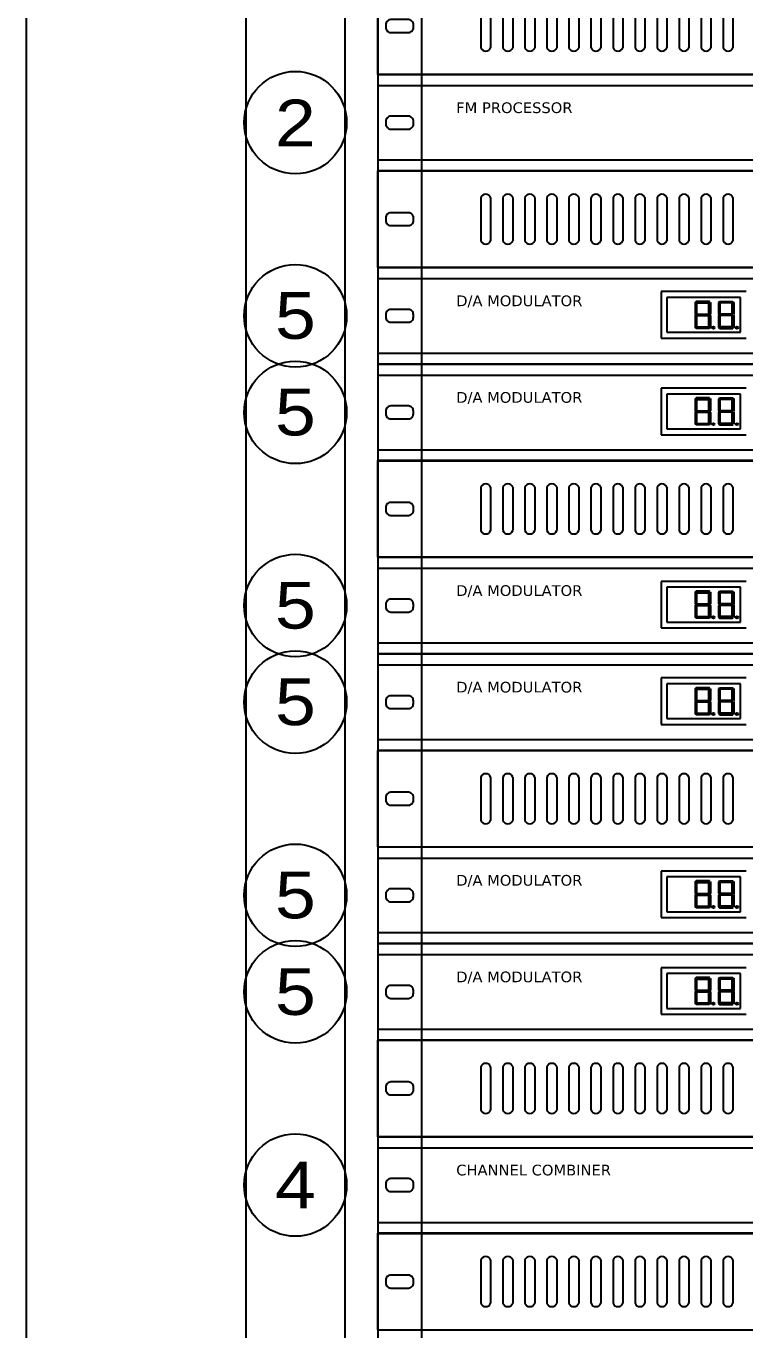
# Model space of a CAD drawing. Header units: millimetres. Extents: x 210163 to 420413, y -109 to 148391.
# Drawn here: x 245176 to 260902, y 43815 to 72327 of the extents above; entities that cross this region are included whole.
import ezdxf
from ezdxf.enums import TextEntityAlignment as Align

# ---------------------------------------------------------------- set-up
doc = ezdxf.new("R2010")
doc.units = ezdxf.units.MM
doc.header["$LTSCALE"] = 50
doc.header["$MEASUREMENT"] = 0
doc.layers.get('0').update_dxf_attribs({"linetype": 'CONTINUOUS'})
doc.layers.add('ARCHI', color=7, linetype='CONTINUOUS')
doc.styles.add('GND', font='verdana_0.ttf')
doc.styles.add('UL', font='', dxfattribs={"height": 300})
doc.styles.get('UL').set_extended_font_data('HY울릉도L')

# ---------------------------------------------------------------- blocks, each defined once
blk = doc.blocks.new('Rack2-2000')
at = {"lineweight": -3}
for p, q in [((672.01, 64.79), (672.01, 1964.22)), ((717.01, 1908.79), (717.01, 104.79)), ((732.01, 1908.79), (732.01, 104.79)), ((752.01, 1908.79), (752.01, 104.79))]:
    blk.add_line(p, q, dxfattribs=at)
blk = doc.blocks.new('Blank(1)')
at = {"lineweight": -3}
for p, q in [((10150.17, 3783.99), (10150.17, 3827.99)), ((10630.17, 3827.99), (10150.17, 3827.99)), ((10197.19, 3815.87), (10197.19, 3796.11)), ((10150.17, 3783.99), (10630.17, 3783.99))]:
    blk.add_line(p, q, dxfattribs=at)
at = {"color": 0, "lineweight": -3}
for p, q in [((10201.65, 3815.87), (10201.65, 3796.11)), ((10207.23, 3815.87), (10207.23, 3796.11)), ((10207.23, 3815.87), (10207.23, 3796.11)), ((10211.69, 3815.87), (10211.69, 3796.11)), ((10211.69, 3815.87), (10211.69, 3796.11)), ((10217.26, 3815.87), (10217.26, 3796.11)), ((10217.26, 3815.87), (10217.26, 3796.11)), ((10221.73, 3815.87), (10221.73, 3796.11)), ((10221.73, 3815.87), (10221.73, 3796.11)), ((10227.3, 3815.87), (10227.3, 3796.11)), ((10227.3, 3815.87), (10227.3, 3796.11)), ((10231.77, 3815.87), (10231.77, 3796.11)), ((10231.77, 3815.87), (10231.77, 3796.11)), ((10237.34, 3815.87), (10237.34, 3796.11)), ((10237.34, 3815.87), (10237.34, 3796.11)), ((10241.81, 3815.87), (10241.81, 3796.11)), ((10241.81, 3815.87), (10241.81, 3796.11)), ((10247.38, 3815.87), (10247.38, 3796.11)), ((10247.38, 3815.87), (10247.38, 3796.11)), ((10251.85, 3815.87), (10251.85, 3796.11)), ((10251.85, 3815.87), (10251.85, 3796.11)), ((10257.42, 3815.87), (10257.42, 3796.11)), ((10257.42, 3815.87), (10257.42, 3796.11)), ((10261.89, 3815.87), (10261.89, 3796.11)), ((10261.89, 3815.87), (10261.89, 3796.11)), ((10267.46, 3815.87), (10267.46, 3796.11)), ((10267.46, 3815.87), (10267.46, 3796.11)), ((10271.93, 3815.87), (10271.93, 3796.11)), ((10271.93, 3815.87), (10271.93, 3796.11)), ((10277.5, 3815.87), (10277.5, 3796.11)), ((10277.5, 3815.87), (10277.5, 3796.11)), ((10281.97, 3815.87), (10281.97, 3796.11)), ((10281.97, 3815.87), (10281.97, 3796.11)), ((10287.54, 3815.87), (10287.54, 3796.11)), ((10287.54, 3815.87), (10287.54, 3796.11)), ((10292, 3815.87), (10292, 3796.11)), ((10292, 3815.87), (10292, 3796.11)), ((10297.58, 3815.87), (10297.58, 3796.11)), ((10297.58, 3815.87), (10297.58, 3796.11)), ((10302.04, 3815.87), (10302.04, 3796.11)), ((10302.04, 3815.87), (10302.04, 3796.11)), ((10307.62, 3815.87), (10307.62, 3796.11)), ((10307.62, 3815.87), (10307.62, 3796.11)), ((10312.08, 3815.87), (10312.08, 3796.11)), ((10312.08, 3815.87), (10312.08, 3796.11))]:
    blk.add_line(p, q, dxfattribs=at)
at = {"lineweight": -3}
blk.add_lwpolyline([(10153.87, 3806.62), (10153.87, 3805.35, 0.414214), (10156.18, 3803.05), (10164.15, 3803.05, 0.414214), (10166.46, 3805.35), (10166.46, 3806.62, 0.414214), (10164.15, 3808.93), (10156.18, 3808.93, 0.414214)], format="xyb", close=True, dxfattribs=at)
at = {"color": 0, "lineweight": -3}
for centre, start, end in [((10199.42, 3814.99), 21.52651, 158.47349), ((10209.46, 3814.99), 21.52651, 158.47349), ((10209.46, 3814.99), 21.52651, 158.47349), ((10219.5, 3814.99), 21.52651, 158.47349), ((10219.5, 3814.99), 21.52651, 158.47349), ((10229.54, 3814.99), 21.52651, 158.47349), ((10229.54, 3814.99), 21.52651, 158.47349), ((10239.58, 3814.99), 21.52651, 158.47349), ((10239.58, 3814.99), 21.52651, 158.47349), ((10249.62, 3814.99), 21.52651, 158.47349), ((10249.62, 3814.99), 21.52651, 158.47349), ((10259.65, 3814.99), 21.52651, 158.47349), ((10259.65, 3814.99), 21.52651, 158.47349), ((10269.69, 3814.99), 21.52651, 158.47349), ((10269.69, 3814.99), 21.52651, 158.47349), ((10279.73, 3814.99), 21.52651, 158.47349), ((10279.73, 3814.99), 21.52651, 158.47349), ((10289.77, 3814.99), 21.52651, 158.47349), ((10289.77, 3814.99), 21.52651, 158.47349), ((10299.81, 3814.99), 21.52651, 158.47349), ((10299.81, 3814.99), 21.52651, 158.47349), ((10309.85, 3814.99), 21.52651, 158.47349), ((10309.85, 3814.99), 21.52651, 158.47349), ((10199.42, 3796.99), 201.52651, 338.47349), ((10209.46, 3796.99), 201.52651, 338.47349), ((10209.46, 3796.99), 201.52651, 338.47349), ((10219.5, 3796.99), 201.52651, 338.47349), ((10219.5, 3796.99), 201.52651, 338.47349), ((10229.54, 3796.99), 201.52651, 338.47349), ((10229.54, 3796.99), 201.52651, 338.47349), ((10239.58, 3796.99), 201.52651, 338.47349), ((10239.58, 3796.99), 201.52651, 338.47349), ((10249.62, 3796.99), 201.52651, 338.47349), ((10249.62, 3796.99), 201.52651, 338.47349), ((10259.65, 3796.99), 201.52651, 338.47349), ((10259.65, 3796.99), 201.52651, 338.47349), ((10269.69, 3796.99), 201.52651, 338.47349), ((10269.69, 3796.99), 201.52651, 338.47349), ((10279.73, 3796.99), 201.52651, 338.47349), ((10279.73, 3796.99), 201.52651, 338.47349), ((10289.77, 3796.99), 201.52651, 338.47349), ((10289.77, 3796.99), 201.52651, 338.47349), ((10299.81, 3796.99), 201.52651, 338.47349), ((10299.81, 3796.99), 201.52651, 338.47349), ((10309.85, 3796.99), 201.52651, 338.47349), ((10309.85, 3796.99), 201.52651, 338.47349)]:
    blk.add_arc(centre, 2.4, start, end, dxfattribs=at)
blk = doc.blocks.new('DAM-100D')
at = {"color": 3, "lineweight": -3}
for p, q in [((2122298.83, 1941805.93), (2121818.83, 1941805.93)), ((2121818.83, 1941805.93), (2121818.83, 1941761.93)), ((2121818.83, 1941800.93), (2122298.83, 1941800.93)), ((2121818.83, 1941766.93), (2122298.83, 1941766.93)), ((2121818.83, 1941761.93), (2122298.83, 1941761.93))]:
    blk.add_line(p, q, dxfattribs=at)
at = {"lineweight": -3}
for p, q in [((2121978.84, 1941794.94), (2121948.01, 1941794.94)), ((2121948.01, 1941794.94), (2121948.01, 1941773.79)), ((2121986.81, 1941794.94), (2121978.84, 1941794.94)), ((2121984.16, 1941792.3), (2121950.65, 1941792.3)), ((2121950.65, 1941792.3), (2121950.65, 1941776.43)), ((2121984.16, 1941776.43), (2121984.16, 1941792.3)), ((2121950.65, 1941776.43), (2121984.16, 1941776.43)), ((2121948.01, 1941773.79), (2121986.81, 1941773.79))]:
    blk.add_line(p, q, dxfattribs=at)
at = {"color": 1, "lineweight": -3}
for p, q in [((2121963.99, 1941790.5), (2121963.82, 1941790.33)), ((2121963.82, 1941790.33), (2121964.36, 1941789.79)), ((2121970, 1941790.5), (2121963.99, 1941790.5)), ((2121964.36, 1941789.79), (2121969.63, 1941789.79)), ((2121969.63, 1941789.79), (2121970.17, 1941790.33)), ((2121969.76, 1941789.67), (2121970.3, 1941790.21)), ((2121969.76, 1941784.96), (2121969.76, 1941789.67)), ((2121970.17, 1941790.33), (2121970, 1941790.5)), ((2121970.3, 1941790.21), (2121970.46, 1941790.04)), ((2121970.46, 1941790.04), (2121970.46, 1941784.72)), ((2121974.4, 1941790.21), (2121974.23, 1941790.04)), ((2121974.23, 1941790.04), (2121974.23, 1941784.72)), ((2121974.94, 1941789.67), (2121974.4, 1941790.21)), ((2121974.53, 1941790.33), (2121974.69, 1941790.5)), ((2121975.06, 1941789.79), (2121974.53, 1941790.33)), ((2121974.69, 1941790.5), (2121980.71, 1941790.5)), ((2121974.94, 1941784.96), (2121974.94, 1941789.67)), ((2121980.34, 1941789.79), (2121975.06, 1941789.79)), ((2121980.88, 1941790.33), (2121980.34, 1941789.79)), ((2121980.46, 1941789.67), (2121981, 1941790.21)), ((2121980.46, 1941784.96), (2121980.46, 1941789.67)), ((2121980.71, 1941790.5), (2121980.88, 1941790.33)), ((2121981, 1941790.21), (2121981.17, 1941790.04)), ((2121981.17, 1941790.04), (2121981.17, 1941784.72)), ((2121963.88, 1941784.36), (2121964.24, 1941784.72)), ((2121963.88, 1941784.36), (2121964.24, 1941784.01)), ((2121964.23, 1941784.01), (2121969.76, 1941784.01)), ((2121970.23, 1941784.49), (2121969.76, 1941784.96)), ((2121970.11, 1941784.36), (2121969.76, 1941784.72)), ((2121970.11, 1941784.36), (2121969.76, 1941784.01)), ((2121969.76, 1941783.76), (2121970.23, 1941784.24)), ((2121969.76, 1941779.06), (2121969.76, 1941783.76)), ((2121970.46, 1941784.72), (2121970.23, 1941784.49)), ((2121970.23, 1941784.24), (2121970.46, 1941784.01)), ((2121970.46, 1941784.01), (2121970.46, 1941778.69)), ((2121974.23, 1941784.72), (2121974.46, 1941784.49)), ((2121974.46, 1941784.24), (2121974.23, 1941784.01)), ((2121974.23, 1941784.01), (2121974.23, 1941778.69)), ((2121974.46, 1941784.49), (2121974.94, 1941784.96)), ((2121974.94, 1941783.76), (2121974.46, 1941784.24)), ((2121974.59, 1941784.36), (2121974.94, 1941784.72)), ((2121974.59, 1941784.36), (2121974.94, 1941784.01)), ((2121980.46, 1941784.72), (2121974.94, 1941784.72)), ((2121980.46, 1941784.01), (2121974.94, 1941784.01)), ((2121974.94, 1941779.06), (2121974.94, 1941783.76)), ((2121980.94, 1941784.49), (2121980.46, 1941784.96)), ((2121980.81, 1941784.36), (2121980.46, 1941784.72)), ((2121980.81, 1941784.36), (2121980.46, 1941784.01)), ((2121980.46, 1941783.76), (2121980.94, 1941784.24)), ((2121980.46, 1941779.06), (2121980.46, 1941783.76)), ((2121981.17, 1941784.72), (2121980.94, 1941784.49)), ((2121980.94, 1941784.24), (2121981.17, 1941784.01)), ((2121981.17, 1941784.01), (2121981.17, 1941778.69)), ((2121963.82, 1941778.4), (2121964.36, 1941778.93)), ((2121963.99, 1941778.23), (2121963.82, 1941778.4)), ((2121970, 1941778.23), (2121963.99, 1941778.23)), ((2121964.36, 1941778.93), (2121969.63, 1941778.93)), ((2121969.63, 1941778.93), (2121970.17, 1941778.4)), ((2121970.3, 1941778.52), (2121969.76, 1941779.06)), ((2121970.17, 1941778.4), (2121970, 1941778.23)), ((2121970.46, 1941778.69), (2121970.3, 1941778.52)), ((2121974.23, 1941778.69), (2121974.4, 1941778.52)), ((2121974.4, 1941778.52), (2121974.94, 1941779.06)), ((2121975.06, 1941778.93), (2121974.53, 1941778.4)), ((2121974.53, 1941778.4), (2121974.69, 1941778.23)), ((2121974.69, 1941778.23), (2121980.71, 1941778.23)), ((2121980.34, 1941778.93), (2121975.06, 1941778.93)), ((2121980.88, 1941778.4), (2121980.34, 1941778.93)), ((2121981, 1941778.52), (2121980.46, 1941779.06)), ((2121980.71, 1941778.23), (2121980.88, 1941778.4)), ((2121981.17, 1941778.69), (2121981, 1941778.52))]:
    blk.add_line(p, q, dxfattribs=at)
at = {"lineweight": -3}
blk.add_lwpolyline([(2121822.54, 1941784.57), (2121822.54, 1941783.3, 0.414214), (2121824.84, 1941780.99), (2121832.82, 1941780.99, 0.414214), (2121835.12, 1941783.3), (2121835.12, 1941784.57, 0.414214), (2121832.82, 1941786.87), (2121824.84, 1941786.87, 0.414214)], format="xyb", close=True, dxfattribs=at)
at = {"color": 1, "lineweight": -3}
for points in [[(2121963.53, 1941784.72), (2121963.76, 1941784.49), (2121964.23, 1941784.96), (2121964.23, 1941789.67), (2121963.7, 1941790.21), (2121963.53, 1941790.04)], [(2121963.7, 1941778.52), (2121964.23, 1941779.06), (2121964.23, 1941783.76), (2121963.76, 1941784.24), (2121963.53, 1941784.01), (2121963.53, 1941778.69)]]:
    blk.add_lwpolyline(points, close=True, dxfattribs=at)
blk.add_lwpolyline([(2121964.23, 1941784.72), (2121969.76, 1941784.72)], dxfattribs=at)
for centre in [(2121971.85, 1941778.59), (2121982.55, 1941778.59)]:
    blk.add_circle(centre, 0.511, dxfattribs=at)
at = {"color": 3, "lineweight": -3, "style": 'GND'}
blk.add_text('D/A MODULATOR', height=4.8776, dxfattribs=at).set_placement((2121854.61, 1941788.33))
blk = doc.blocks.new('CHANNEL COMBINER')
at = {"lineweight": -3}
for p, q in [((2126120.61, 1968795.7), (2126600.61, 1968795.7)), ((2126120.61, 1968761.7), (2126600.61, 1968761.7))]:
    blk.add_line(p, q, dxfattribs=at)
at = {"color": 4, "lineweight": -3}
blk.add_lwpolyline([(2126600.61, 1968800.7), (2126120.61, 1968800.7), (2126120.61, 1968756.7), (2126600.61, 1968756.7)], close=True, dxfattribs=at)
at = {"lineweight": -3}
blk.add_lwpolyline([(2126124.32, 1968779.34), (2126124.32, 1968778.06, 0.414214), (2126126.62, 1968775.76), (2126134.6, 1968775.76, 0.414214), (2126136.91, 1968778.06), (2126136.91, 1968779.34, 0.414214), (2126134.6, 1968781.64), (2126126.62, 1968781.64, 0.414214)], format="xyb", close=True, dxfattribs=at)
at = {"color": 4, "lineweight": -3, "style": 'GND'}
blk.add_text('CHANNEL COMBINER', height=4.8776, dxfattribs=at).set_placement((2126156.4, 1968783.1))
blk = doc.blocks.new('CHANNEL PROCESSOR')
at = {"lineweight": -3}
for p, q in [((2131685.42, 1970441.92), (2132165.42, 1970441.92)), ((2131685.42, 1970407.92), (2132165.42, 1970407.92))]:
    blk.add_line(p, q, dxfattribs=at)
at = {"color": 3, "lineweight": -3}
blk.add_lwpolyline([(2132165.42, 1970446.92), (2131685.42, 1970446.92), (2131685.42, 1970402.92), (2132165.42, 1970402.92)], close=True, dxfattribs=at)
at = {"lineweight": -3}
blk.add_lwpolyline([(2131689.13, 1970425.55), (2131689.13, 1970424.28, 0.414214), (2131691.43, 1970421.98), (2131699.41, 1970421.98, 0.414214), (2131701.71, 1970424.28), (2131701.71, 1970425.55, 0.414214), (2131699.41, 1970427.86), (2131691.43, 1970427.86, 0.414214)], format="xyb", close=True, dxfattribs=at)
at = {"color": 3, "lineweight": -3, "style": 'GND'}
blk.add_text('FM PROCESSOR', height=4.8776, dxfattribs=at).set_placement((2131721.2, 1970429.31))

msp = doc.modelspace()

# ---------------------------------------------------------------- linework, layer by layer
at = {"lineweight": -3}
msp.add_line((245176, 124530), (245176, 28710), dxfattribs=at)
at = {"layer": 'ARCHI', "color": 2, "lineweight": -3}
for centre in [(251068, 70215), (251068, 65991), (251068, 63879), (251068, 59655), (251068, 57543), (251068, 53319), (251068, 51207), (251068, 46983)]:
    msp.add_circle(centre, 1121, dxfattribs=at)

# ---------------------------------------------------------------- block references
at = {"lineweight": -3}
for name, p, xscale, yscale, zscale in [('Rack2-2000', (217732, 30337), 48, 48, 48), ('Blank(1)', (-234340, -110360), 48, 48, 48), ('CHANNEL PROCESSOR', (-102068032, -94510087), 48, 47.99995198845861, 47.99995199999999), ('Blank(1)', (-234340, -114584), 48, 48, 48), ('DAM-100D', (-101594436, -93139638), 47.99999999910593, 47.99999999910593, 47.99999999910593), ('DAM-100D', (-101594436, -93141750), 47.99999999910593, 47.99999999910593, 47.99999999910593), ('Blank(1)', (-234340, -120920), 48, 48, 48), ('DAM-100D', (-101594436, -93145974), 47.99999999910593, 47.99999999910593, 47.99999999910593), ('DAM-100D', (-101594436, -93148086), 47.99999999910593, 47.99999999910593, 47.99999999910593), ('Blank(1)', (-234340, -127256), 48, 48, 48), ('DAM-100D', (-101594436, -93152310), 47.99999999910593, 47.99999999910593, 47.99999999910593), ('DAM-100D', (-101594436, -93154422), 47.99999999910593, 47.99999999910593, 47.99999999910593), ('Blank(1)', (-234340, -133592), 48, 48, 48), ('CHANNEL COMBINER', (-101800921, -94454395), 48, 48, 48), ('Blank(1)', (-234340, -137816), 48, 48, 48)]:
    msp.add_blockref(name, p, dxfattribs=dict(at, xscale=xscale, yscale=yscale, zscale=zscale))

# ---------------------------------------------------------------- texts
at = {"color": 1, "lineweight": -3, "style": 'UL', "width": 1.2}
for s, p in [('2', (251068, 70215)), ('5', (251068, 65991)), ('5', (251068, 63879)), ('5', (251068, 59655)), ('5', (251068, 57543)), ('5', (251068, 53319)), ('5', (251068, 51207)), ('4', (251068, 46983))]:
    msp.add_text(s, height=1022, dxfattribs=at).set_placement(p, align=Align.MIDDLE)

doc.saveas('drawing.dxf')
